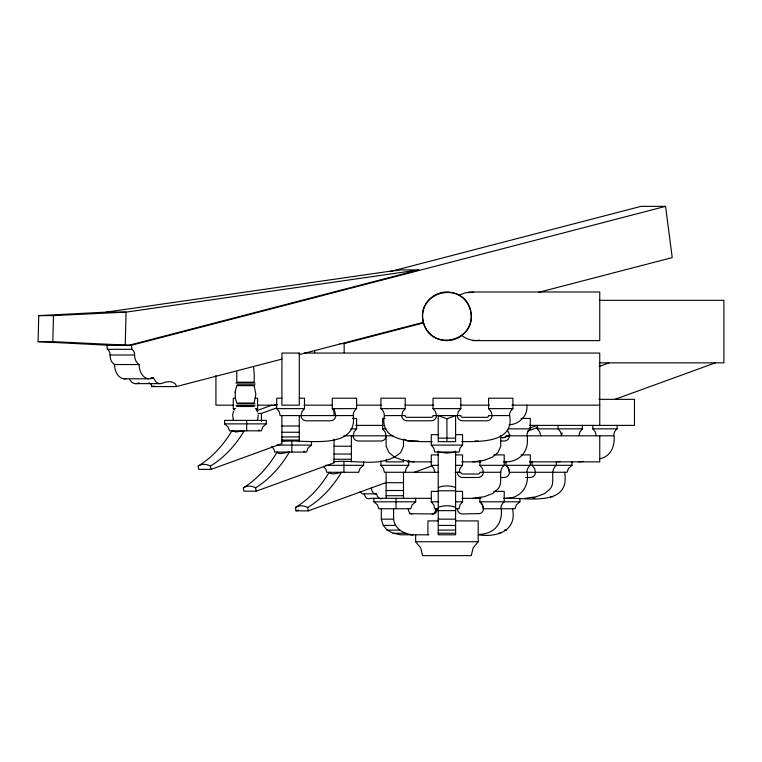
<?xml version="1.0" encoding="UTF-8"?>
<svg xmlns="http://www.w3.org/2000/svg" width="762" height="762" viewBox="0 0 762 762"><rect width="100%" height="100%" fill="white"/><g stroke="black" fill="none" stroke-linecap="round" stroke-linejoin="round"><path stroke-width="1.14" d="M109.28 345.281L38.1 341.643L38.738 315.611L106.413 312.125L126.063 312.125L418.738 269.91L399.088 269.91L106.413 312.125M38.1 341.643L52.835 341.643L53.483 315.611L126.063 312.125L125.254 345.1L128.93 345.281L418.738 269.91M236.763 371.694L236.763 382.191L254.127 382.191L254.289 374.313L253.479 366.484M281.359 441.636C300.914 438.036 358.626 452.933 353.206 414.585C353.52 412.261 354.759 410.089 356.597 408.632L356.597 398.212L332.289 398.212L332.289 408.632L334.794 411.718L335.756 415.585A5.21 5.21 0 0 1 330.546 420.795L306.229 420.795A5.21 5.21 0 0 1 301.019 415.585L301.981 411.718L304.495 408.632L304.495 398.212L299.285 398.212M405.232 472.278L406.194 468.411L408.699 465.325L408.699 460.696M459.067 472.278L460.029 468.411L462.544 465.325L462.544 454.904L455.6 454.904M472.964 498.329L484.08 496.767L492.414 493.643L497.977 488.947C503.968 482.184 496.929 471.221 504.225 465.325L504.225 454.904L493.805 454.904M461.696 441.636C479.955 441.589 515.322 442.97 509.511 414.585C509.826 412.261 511.073 410.089 512.912 408.632L512.912 398.212L488.594 398.212L488.594 408.632L491.109 411.718L492.071 415.585A5.21 5.21 0 0 1 486.861 420.795L462.544 420.795A5.21 5.21 0 0 1 457.333 415.585L458.295 411.718L460.81 408.632L460.81 398.212L433.016 398.212L433.016 408.632L435.531 411.718L436.493 415.585A5.21 5.21 0 0 1 431.282 420.795L406.965 420.795A5.21 5.21 0 0 1 401.755 415.585L402.717 411.718L405.232 408.632L405.232 398.212L380.914 398.212L380.914 408.632C383.019 410.289 384.324 412.899 384.391 415.585C378.895 442.922 414.709 441.674 432.13 441.636M578.901 435.807L579.863 431.94L582.378 428.854L582.378 425.387M599.751 458.734C611.857 456.333 615.372 444.608 613.905 433.816C614.401 431.873 615.544 430.101 617.115 428.854L617.115 425.387M257.604 420.395L258.213 414.804M562.099 432.864L561.537 435.807L560.575 431.94L558.06 428.854L558.06 425.387M233.591 411.147L232.677 414.804L233.286 420.395M478.374 534.8C496.424 537.639 517.341 531.104 512.521 508.749M256.175 410.042L257.604 408.632L257.604 398.212L255.289 398.212M352.435 418.433L356.597 418.433L356.597 428.854L354.082 431.94L353.13 435.807A5.21 5.21 0 0 0 358.34 441.017L380.914 441.017A5.21 5.21 0 0 0 386.124 435.807L385.162 431.94L382.648 428.854L382.648 418.433L384.962 418.433M455.6 434.683L462.544 434.683L462.544 445.103L460.029 448.189L459.067 452.057L434.75 452.057L433.797 448.189L431.282 445.103L431.282 434.683L438.226 434.683M521.018 418.433L530.276 418.433L530.276 428.854C528.437 430.311 527.199 432.483 526.885 434.807C530.133 450.875 519.76 462.839 503.482 461.858M455.6 491.376L462.544 491.376L462.544 501.806L460.029 504.882L459.067 508.749L455.6 508.749M521.018 454.904L530.276 454.904L530.276 465.325C528.437 466.782 527.199 468.954 526.885 471.278C529.923 485.651 521.132 498.472 505.958 498.329M455.6 520.903L478.174 520.903L478.174 541.744L473.145 547.916L471.23 555.641L422.596 555.641L420.681 547.916L415.652 541.744L415.652 534.8M266.329 423.872L262.766 426.958L261.414 430.816L229.486 430.816L228.124 426.958L224.571 423.872L224.571 420.395L266.329 420.395L266.329 423.872L224.571 423.872M311.477 441.636L311.477 445.103L307.924 448.189L306.572 452.057L274.634 452.057L273.844 449.113L271.739 446.513M363.579 461.858L363.579 465.325L360.026 468.411L358.673 472.278L326.736 472.278L325.945 469.335L323.85 466.735M415.69 498.329L415.69 501.806L412.128 504.882L410.775 508.749L378.847 508.749L377.485 504.882L373.932 501.806L373.932 498.329M571.995 461.858L571.995 465.325L568.442 468.411L567.08 472.278L509.435 472.278A5.21 5.21 0 0 1 504.225 477.488L500.748 477.488M519.894 498.329L519.894 501.806L516.341 504.882L514.979 508.749L483.384 508.749A5.21 5.21 0 0 1 480.165 513.559L462.544 513.959A5.21 5.21 0 0 1 457.333 508.749M503.587 498.329C523.637 496.834 571.014 508.578 564.623 472.278M446.913 418.805L455.6 415.585L455.6 441.636L438.226 441.636L438.226 415.585L446.913 418.805L446.913 441.636M256.708 410.67L271.863 405.165M258.061 413.423L261.414 413.423L276.568 407.918M198.168 466.03A22.574 15.459 70 0 1 210.445 466.03A128.435 90.821 90 0 0 244.221 430.816L235.725 431.968L231.934 430.816A128.435 90.821 -90 0 1 198.168 466.03L198.777 469.392L211.064 469.392L281.921 443.627L281.921 415.585M243.326 487.823A22.574 15.459 70 0 1 255.603 487.823A129.845 91.811 90 0 0 289.379 452.057L280.635 453.628L278.159 453.228L277.092 452.057A129.845 91.811 90 0 1 243.326 487.823L243.935 491.185L256.213 491.185L334.023 462.886L334.023 439.274M599.075 366.503L609.105 362.855M295.427 507.492A22.574 15.459 70 0 1 307.705 507.492A128.435 90.821 -90 0 0 341.481 472.278C337.699 472.983 333.156 475.107 329.536 472.973L329.194 472.278A128.435 90.821 -90 0 1 295.427 507.492L296.037 510.854L298.266 510.045M502.672 437.95L510.473 435.112M529.419 428.215L537.22 425.387L537.22 428.854L539.734 431.94L540.696 435.807M296.037 510.854L308.315 510.854L386.124 482.565M414.404 472.278L432.883 465.563M527.799 431.044L538.001 427.339M614.601 399.478L715.299 362.855M390.03 271.624L641.004 206.359L665.559 206.359L672.227 257.604L538.658 292.341M395.64 270.805L399.088 269.91M126.301 378.685A14.392 10.182 -90 0 1 114.538 364.531A10.049 7.106 90 0 1 110.033 355.006A6.001 4.239 90 0 0 109.633 352.368L109.318 351.577A6.001 4.239 90 0 0 107.356 349.329L106.823 345.281L131.388 345.281L665.559 206.359M149.047 382.8A17.012 12.03 -90 0 1 150.181 383.496A4.143 2.924 -90 0 1 151.771 386.572L154.067 385.972M151.771 386.572L176.336 386.572L281.921 359.112M299.285 354.597L423.386 322.316C415.204 292.008 462.629 279.606 470.402 310.01C478.879 340.423 431.282 353.177 423.424 322.602M339.442 343.557L344.157 343.557L423.558 322.917M455.6 452.057L446.913 453.076L438.226 452.057M532.695 498.329L534.943 497.881M509.092 424.796C519.189 424.396 528.323 415.566 526.799 405.117M558.06 461.858L560.146 461.467M274.082 405.165L277.435 404.555M478.593 534.448C495.081 534.105 503.472 522.665 501.015 506.768C501.51 504.815 502.653 503.053 504.225 501.806L504.225 491.376L493.805 491.376M472.964 461.858L484.08 460.296L492.414 457.162L497.977 452.476L500.748 446.227L500.748 435.807M525.066 498.329L536.181 496.767L544.516 493.643L550.078 488.947C556.069 482.184 549.031 471.221 556.327 465.325L556.327 461.858M479.536 340.204C473.297 341.262 466.506 339.433 461.648 335.385M578.901 461.858L583.54 461.439M468.525 291.989L599.751 291.989L599.751 340.624L472.602 340.624M459.067 295.246L465.182 292.818L473.573 292.265M599.342 300.333L723.9 300.333L723.9 362.855L599.332 362.855M38.738 315.611L53.483 315.611M107.356 349.329L131.912 349.329A6.001 4.239 90 0 1 133.883 351.577L134.198 352.368A6.001 4.239 90 0 1 134.588 355.006A10.049 7.106 90 0 0 139.103 364.531A14.392 10.182 -90 0 0 153.257 377.704L156.048 381.933A11.211 7.925 -90 0 0 162.677 383.105A29.127 20.593 -90 0 1 169.983 381.743A17.012 12.03 -90 0 1 174.736 383.496A4.143 2.924 -90 0 1 176.336 386.572M304.038 353.063L599.751 353.063L599.751 425.387M110.033 355.006L134.588 355.006M114.538 364.531L139.103 364.531M150.924 377.704L153.257 377.704M123.806 378.8L148.361 378.8M235.896 383.057L255.003 383.057M135.398 383.629L159.963 383.629M237.173 384.791L255.003 384.791M235.601 398.212L233.286 398.212L233.286 408.632L234.715 410.042M281.921 398.212L276.711 398.212L276.711 408.632L279.225 411.718L280.178 415.585L353.13 415.585M598.922 399.336L634.479 399.336L634.479 425.387L529.771 425.387M237.173 403.898L255.003 403.898M233.601 405.165L215.922 405.165L215.922 375.561M257.165 405.165L276.025 405.165M304.038 405.165L332.537 405.165M356.292 405.165L381.229 405.165M404.974 405.165L433.483 405.165M460.324 405.165L489.299 405.165M511.864 405.165L599.751 405.165M235.896 405.632L255.003 405.632M236.763 406.498L254.127 406.498M233.286 408.632L235.601 408.632M255.289 408.632L257.604 408.632M276.711 408.632L304.495 408.632M332.289 408.632L356.597 408.632M380.914 408.632L405.232 408.632M433.016 408.632L460.81 408.632M488.594 408.632L512.912 408.632M384.391 415.585L405.232 415.585A1.734 1.734 0 0 0 406.965 417.319L431.282 417.319A1.734 1.734 0 0 0 433.016 415.585L460.81 415.585A1.734 1.734 0 0 0 462.544 417.319L486.861 417.319A1.734 1.734 0 0 0 488.594 415.585L509.435 415.585M355.702 425.377L383 425.377M281.921 426.006L299.285 426.006M350.806 428.854L356.597 428.854M382.648 428.854L386.124 428.854M508.273 428.854L530.276 428.854M537.22 428.854L582.378 428.854M592.798 425.387L592.798 428.854L617.115 428.854M281.921 432.254L299.285 432.254M343.862 435.807L393.068 435.807M613.639 435.807L505.958 435.807A1.734 1.734 0 0 1 504.225 437.54L500.748 437.54M281.921 436.94L299.285 436.94M438.226 438.16L455.6 438.16M281.921 440.074L299.285 440.074M418.205 441.017L408.699 441.017A5.21 5.21 0 0 1 405.022 439.483M474.821 441.017L478.174 441.017M500.748 441.017L504.225 441.017A5.21 5.21 0 0 0 509.435 435.807L508.873 432.864L507.387 430.263M276.701 445.103L311.477 445.103M431.282 445.103L462.544 445.103M334.023 446.227L351.387 446.227M334.023 454.038L351.387 454.038M438.226 454.904L431.282 454.904L431.282 465.325L433.797 468.411L434.75 472.278M334.023 459.248L351.387 459.248M333.461 461.858C355.159 459.048 382.676 468.859 400.717 452.476L403.489 446.227L403.489 439.274M407.47 461.858L431.854 461.858M461.886 461.858L481.003 461.858M529.438 461.858L599.751 461.858L599.751 435.807M325.317 465.325L363.579 465.325M380.914 460.696L380.914 465.325L408.699 465.325M431.282 465.325L438.226 465.325M455.6 465.325L462.544 465.325M479.908 460.696L479.908 465.325L504.225 465.325M530.276 465.325L505.958 465.325L505.958 461.858M532.009 461.858L532.009 465.325L571.995 465.325M438.788 472.278L384.391 472.278L383.429 468.411L380.914 465.325M455.019 472.278L460.81 472.278A1.734 1.734 0 0 0 462.544 474.012L478.174 474.012A1.734 1.734 0 0 0 479.908 472.278L500.748 472.278M525.647 477.488L530.276 477.488A5.21 5.21 0 0 0 535.486 472.278L534.524 468.411L532.009 465.325M386.124 482.698L403.489 482.698M386.124 490.509L403.489 490.509M438.226 490.785L455.6 490.785M438.226 491.376L431.282 491.376L431.282 501.806L433.797 504.882L434.75 508.749L438.226 508.749M360.112 491.604A6.229 4.401 -90 0 0 360.778 492.557L361.569 493.281A6.229 4.401 -90 0 0 364.331 493.843L376.609 493.843A6.229 4.401 -90 0 0 378.038 497.224L378.819 497.986A6.229 4.401 -90 0 0 382.476 498.329M386.124 495.719L403.489 495.719M550.602 496.767L552.841 496.767M431.483 498.329L370.199 498.329A6.229 4.401 90 0 1 366.532 497.986L365.76 497.224A6.229 4.401 90 0 1 364.331 493.843M461.934 498.329L481.003 498.329M373.932 501.806L415.69 501.806M431.282 501.806L438.226 501.806M455.6 501.806L462.544 501.806M519.894 501.806L479.908 501.806L479.908 497.167M438.226 510.645L455.6 510.645M381.295 508.749L381.295 519.17L393.583 519.17C394.659 528.942 404.165 534.333 413.233 534.8M438.226 519.17L455.6 519.17M438.226 520.903L427.93 520.903L427.93 534.8M381.295 519.17L383.267 525.418L395.545 525.418M438.226 525.418L455.6 525.418M383.267 525.418L387.191 530.114L399.478 530.114M438.226 530.114L455.6 530.114M504.396 530.114L506.625 530.114M387.191 530.114L393.087 533.238L405.374 533.238M438.226 533.238L455.6 533.238M498.5 533.238L500.729 533.238M428.739 534.8L400.945 534.8L393.087 533.238M415.652 541.744L478.174 541.744M52.835 341.643L125.254 345.1M412.004 513.959L410.594 513.559A5.21 3.686 90 0 1 408.318 508.749M413.909 461.858L402.793 460.296L394.459 457.162L388.906 452.476L386.124 446.227L386.124 435.807M409.956 534.486L412.175 534.8M409.67 513.693L433.407 513.959A5.21 3.686 -90 0 0 437.083 508.749M592.798 428.854L595.312 431.94L596.275 435.807M479.908 465.325L482.422 468.411L483.384 472.278A5.21 5.21 0 0 1 478.174 477.488L462.544 477.488A5.21 5.21 0 0 1 457.333 472.278M129.454 379.343L131.493 381.933A11.211 7.925 -90 0 0 138.122 383.105A29.127 20.593 -90 0 1 139.008 382.734M257.299 411.147L257.604 412.071M307.705 507.492L308.315 510.854M255.603 487.823L256.213 491.185M210.445 466.03L211.064 469.392M131.388 345.281L131.912 349.329M455.6 451.056L455.6 534.8L438.226 534.8L438.226 451.056M403.489 459.543L403.489 461.858L386.124 461.858L386.124 459.543M403.489 472.278L403.489 498.329M396.04 498.329L396.04 508.749M393.583 508.749L393.583 519.17M386.124 472.278L386.124 498.329M351.387 435.807L351.387 461.858M344.157 343.557L344.157 352.644M343.938 461.858L343.938 472.278M334.023 409.299L334.023 415.585M314.687 350.377L314.687 352.644M299.285 415.585L299.285 441.636M291.827 441.636L291.827 452.057M261.414 413.423L261.414 421.548M246.678 420.395L246.678 430.816M304.114 452.057A9.115 6.448 90 0 1 304.171 451.056M438.226 487.518A22.574 21.222 0 0 1 455.6 487.518M258.956 430.816A9.115 6.448 90 0 1 259.013 429.816M438.226 507.378A22.574 21.222 0 0 1 455.6 507.378M435.854 508.749A5.21 3.686 -90 0 1 432.178 513.959M376.609 493.843A6.229 4.401 -90 0 1 373.847 493.281L373.056 492.557A6.229 4.401 -90 0 1 371.427 487.909M235.134 392.116L235.468 398.774L236.763 403.031L254.127 403.031L255.87 394.345L254.127 385.658L236.763 385.658L235.134 392.116M299.285 353.063L281.921 353.063L281.921 405.165L299.285 405.165L299.285 353.063M506.711 465.992L505.958 465.325A9.115 9.115 0 0 1 509.435 472.278L508.473 468.411L506.711 465.992M480.66 502.463L479.908 501.806A9.115 9.115 0 0 1 483.384 508.749L482.422 504.882L480.66 502.463M434.75 337.366A24.317 24.317 0 0 0 471.23 316.306A24.317 24.317 0 0 0 434.75 295.246A24.317 24.317 0 0 0 434.75 337.366"/></g></svg>
